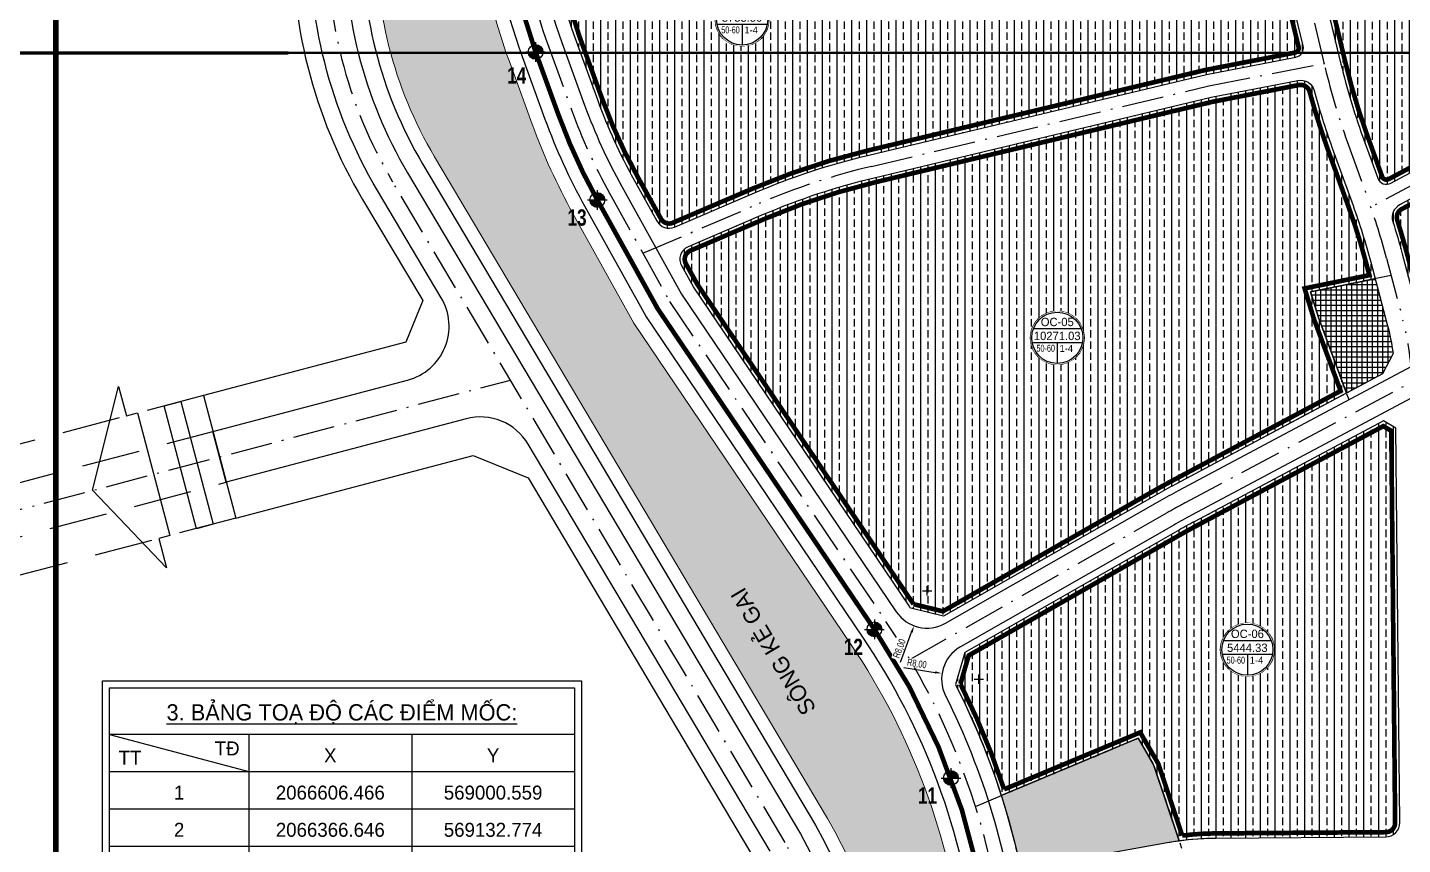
# Model space of a CAD drawing. Header units: metres. Extents: x 566107 to 571261, y 2062953 to 2068466.
# Drawn here: x 567967.8 to 568263.4, y 2066066 to 2066241.6 of the extents above; entities that cross this region are included whole.
import ezdxf
from ezdxf.enums import TextEntityAlignment as Align

# ---------------------------------------------------------------- set-up
doc = ezdxf.new("R2010")
doc.units = ezdxf.units.M
for name, pattern in [('ACAD_ISO10W100', [18.5, 12, -3, 0.5, -3]), ('CENTER', [2, 1.25, -0.25, 0.25, -0.25]), ('DOT', [0.25, 0, -0.25]), ('HIDDEN', [0.375, 0.25, -0.125])]:
    doc.linetypes.add(name, pattern=pattern)
doc.layers.get('0').update_dxf_attribs({"linetype": 'CONTINUOUS'})
doc.layers.get('DEFPOINTS').update_dxf_attribs({"linetype": 'CONTINUOUS'})
for name, color, linetype, lineweight in [('boDnv', 54, 'CONTINUOUS', 25), ('datKeSog', 251, 'CONTINUOUS', 13), ('datMatNc', 150, 'CONTINUOUS', 13), ('kt', 37, 'CONTINUOUS', 25)]:
    doc.layers.add(name, color=color, linetype=linetype, lineweight=lineweight)
for name, color, linetype in [('BoThamCo', 94, 'CONTINUOUS'), ('ChiaLo', 128, 'CENTER'), ('dat cong cong', 240, 'CONTINUOUS'), ('ddc', 32, 'CONTINUOUS'), ('ghi_chu', 7, 'CONTINUOUS'), ('hacth sdd', 8, 'CONTINUOUS'), ('Khung ban ve', 7, 'CONTINUOUS'), ('LogDg', 7, 'CONTINUOUS'), ('LogDg phu', 7, 'CONTINUOUS'), ('QH', 7, 'CONTINUOUS'), ('RANHGIOI', 2, 'HIDDEN'), ('TimDg', 222, 'CONTINUOUS'), ('ViaHeS', 32, 'CONTINUOUS'), ('ViaHeSphu', 32, 'CONTINUOUS')]:
    doc.layers.add(name, color=color, linetype=linetype)
doc.styles.add('ARIALB', font='', dxfattribs={"width": 0.75})
doc.styles.add('avantH', font='', dxfattribs={"height": 10})
doc.styles.add('avh', font='')
doc.styles.add('KTHUOC', font='', dxfattribs={"width": 0.8})
doc.styles.add('rms', font='romans.shx', dxfattribs={"width": 0.7, "bigfont": 'vns.shx'})
doc.styles.get('ARIALB').set_extended_font_data('.VnArialH', bold=True)
doc.styles.get('avantH').set_extended_font_data('.VnAvantH')
doc.styles.get('avh').set_extended_font_data('.VnAvantH')
doc.styles.get('KTHUOC').set_extended_font_data('.VnArial NarrowH')
doc.linetypes.add('ADL', pattern='A,0.125,-0.15,["++",rms,S=0.5,R=0,X=0,Y=-0.2245],-1.35,1.125', length=2.75)
doc.dimstyles.new('tien', dxfattribs={"dimscale": 0, "dimtxt": 1.5, "dimasz": 0.75, "dimexe": 0.45, "dimexo": 0, "dimgap": 0.25, "dimtad": 1, "dimzin": 1, "dimtxsty": 'KTHUOC', "dimblk1": 'ARCHTICK', "dimblk2": 'ARCHTICK', "dimsah": 1, "dimcen": 1, "dimdle": 0.45, "dimclrd": 37, "dimclre": 37, "dimclrt": 7, "dimaunit": 1, "dimadec": 0, "dimazin": 0, "dimtfac": 1, "dimtix": 1, "dimtofl": 0, "dimtmove": 2, "dimatfit": 3, "dimldrblk": 'ARCHTICK', "dimfxl": 0, "dimtolj": 1, "dimtzin": 1, "dimarcsym": 0})

# ---------------------------------------------------------------- blocks, each defined once
blk = doc.blocks.new('moc')
at = {"layer": 'QH', "linetype": 'Continuous'}
h = blk.add_hatch(color=7, dxfattribs=at)
h.paths.add_polyline_path([(0, 0), (0.529, 0, 0.414214), (0, 0.529)])
h.paths.add_polyline_path([(-0.529, 0, 0.414214), (0, -0.529), (0, 0)])
for p, q in [((0, 0.706), (0, -0.706)), ((-0.706, 0), (0.706, 0))]:
    blk.add_line(p, q, dxfattribs=at)
blk.add_circle((0, 0), 0.529, dxfattribs=at)
blk = doc.blocks.new('ghi_Eu-bg toa do')
at = {"color": 32}
blk.add_wipeout([(-103, 205), (0, 205), (0, 0), (-103, 0)], dxfattribs=at).dxf.layer = 'ghi_chu'
at = {"layer": 'ghi_chu', "color": 32, "lineweight": -2}
blk.add_lwpolyline([(0, 205), (0, 0), (-103, 0), (-103, 205)], close=True, dxfattribs=at)
at = {"layer": 'ghi_chu', "lineweight": -2}
blk.add_lwpolyline([(-1.5, 203.5), (-1.5, 1.5), (-101.5, 1.5), (-101.5, 203.5)], close=True, dxfattribs=at)
at = {"layer": 'ghi_chu', "color": 32, "lineweight": -2}
for points in [[(-101.5, 193.5), (-71.5, 185.5)], [(-71.5, 193.5), (-71.5, 17.5)], [(-36.5, 193.5), (-36.5, 17.5)], [(-101.5, 185.5), (-1.5, 185.5)], [(-101.5, 177.5), (-1.5, 177.5)], [(-101.5, 169.5), (-1.5, 169.5)], [(-101.5, 161.5), (-1.5, 161.5)], [(-101.5, 153.5), (-1.5, 153.5)], [(-101.5, 145.5), (-1.5, 145.5)], [(-101.5, 137.5), (-1.5, 137.5)], [(-101.5, 129.5), (-1.5, 129.5)], [(-101.5, 121.5), (-1.5, 121.5)], [(-101.5, 113.5), (-1.5, 113.5)], [(-101.5, 105.5), (-1.5, 105.5)], [(-101.5, 97.5), (-1.5, 97.5)], [(-101.5, 89.5), (-1.5, 89.5)], [(-101.5, 81.5), (-1.5, 81.5)], [(-101.5, 73.5), (-1.5, 73.5)], [(-101.5, 65.5), (-1.5, 65.5)], [(-101.5, 57.5), (-1.5, 57.5)], [(-101.5, 49.5), (-1.5, 49.5)], [(-101.5, 41.5), (-1.5, 41.5)], [(-101.5, 33.5), (-1.5, 33.5)], [(-101.5, 25.5), (-1.5, 25.5)]]:
    blk.add_lwpolyline(points, dxfattribs=at)
at = {"layer": 'ghi_chu', "lineweight": -2}
for points in [[(-1.5, 193.5), (-101.5, 193.5)], [(-101.5, 17.5), (-1.5, 17.5)]]:
    blk.add_lwpolyline(points, dxfattribs=at)
at = {"layer": 'ghi_chu', "lineweight": -2, "style": 'avantH'}
for s, height, p in [('%%U3. b¶ng to¹ ®é c¸c ®iÓm mèc:', 3.5, (-51.5, 196.5)), ('x', 3, (-54, 187.5)), ('y', 3, (-19, 187.5)), ('1', 3, (-86.5, 179.5)), ('2066606.466', 3, (-54, 179.5)), ('569000.559', 3, (-19, 179.5)), ('2', 3, (-86.5, 171.5)), ('2066366.646', 3, (-54, 171.5)), ('569132.774', 3, (-19, 171.5)), ('3', 3, (-86.5, 163.5)), ('2066320.398', 3, (-54, 163.5)), ('569157.481', 3, (-19, 163.5)), ('4', 3, (-86.5, 155.5)), ('2066231.855', 3, (-54, 155.5)), ('568998.799', 3, (-19, 155.5)), ('5', 3, (-86.5, 147.5)), ('2066132.562', 3, (-54, 147.5)), ('568827.906', 3, (-19, 147.5)), ('6', 3, (-86.5, 139.5)), ('2066087.033', 3, (-54, 139.5)), ('568739.529', 3, (-19, 139.5)), ('7', 3, (-86.5, 131.5)), ('2066050.673', 3, (-54, 131.5)), ('568647.001', 3, (-19, 131.5)), ('8', 3, (-86.5, 123.5)), ('2065898.420', 3, (-54, 123.5)), ('568193.006', 3, (-19, 123.5)), ('9', 3, (-86.5, 115.5)), ('2065919.750', 3, (-54, 115.5)), ('568189.564', 3, (-19, 115.5)), ('10', 3, (-86.5, 107.5)), ('2066045.300', 3, (-54, 107.5)), ('568174.777', 3, (-19, 107.5)), ('11', 3, (-86.5, 99.5)), ('2066080.242', 3, (-54, 99.5)), ('568166.354', 3, (-19, 99.5)), ('12', 3, (-86.5, 91.5)), ('2066112.204', 3, (-54, 91.5)), ('568149.911', 3, (-19, 91.5)), ('13', 3, (-86.5, 83.5)), ('2066204.509', 3, (-54, 83.5)), ('568090.337', 3, (-19, 83.5)), ('14', 3, (-86.5, 75.5)), ('2066236.337', 3, (-54, 75.5)), ('568077.060', 3, (-19, 75.5)), ('15', 3, (-86.5, 67.5)), ('2066268.187', 3, (-54, 67.5)), ('568069.893', 3, (-19, 67.5)), ('16', 3, (-86.5, 59.5)), ('2066300.813', 3, (-54, 59.5)), ('568071.016', 3, (-19, 59.5)), ('17', 3, (-86.5, 51.5)), ('2066318.077', 3, (-54, 51.5)), ('568073.843', 3, (-19, 51.5)), ('18', 3, (-86.5, 43.5)), ('2066330.157', 3, (-54, 43.5)), ('568191.058', 3, (-19, 43.5)), ('19', 3, (-86.5, 35.5)), ('2066336.438', 3, (-54, 35.5)), ('568234.037', 3, (-19, 35.5)), ('20', 3, (-86.5, 27.5)), ('2066354.564', 3, (-54, 27.5)), ('568320.264', 3, (-19, 27.5)), ('21', 3, (-86.5, 19.5)), ('2066433.790', 3, (-54, 19.5)), ('568606.738', 3, (-19, 19.5)), ('chØ giíi nghiªn cøu q.h: (1-2-3-4-5-6-7-8-9-10-', 3, (-51.5, 10.5)), ('-11-12-13-14-15-16-17-18-19-20-21-1)', 3, (-51.5, 3.5))]:
    blk.add_text(s, height=height, dxfattribs=at).set_placement(p, align=Align.CENTER)
blk.add_text('tt', height=3, dxfattribs=at).set_placement((-99.5, 187))
blk.add_text('t®', height=3, dxfattribs=at).set_placement((-73.5, 189), align=Align.RIGHT)
blk = doc.blocks.new('sl')
at = {"layer": 'ghi_chu', "color": 158}
blk.add_circle((0, 0), 5.75, dxfattribs=at)
at = {"color": 158, "linetype": 'DOT'}
blk.add_wipeout([(0, 5.75), (0.97, 5.67), (1.86, 5.44), (2.47, 5.19), (3.13, 4.82), (3.79, 4.32), (4.43, 3.67), (4.91, 2.99), (5.2, 2.45), (5.53, 1.57), (5.7, 0.77), (5.75, 0), (5.69, -0.85), (5.5, -1.69), (5.23, -2.38), (4.83, -3.13), (4.38, -3.72), (3.93, -4.2), (2.99, -4.91), (2.42, -5.22), (1.54, -5.54), (0.63, -5.72), (0, -5.75), (-0.86, -5.69), (-1.59, -5.52), (-2.41, -5.22), (-3.14, -4.82), (-3.72, -4.39), (-4.31, -3.8), (-4.85, -3.09), (-5.21, -2.43), (-5.52, -1.6), (-5.69, -0.85), (-5.75, 0), (-5.66, 1.01), (-5.49, 1.72), (-5.12, 2.62), (-4.44, 3.66), (-3.55, 4.52), (-2.72, 5.07), (-1.72, 5.49), (-0.8, 5.69)], dxfattribs=at).dxf.layer = 'ghi_chu'
at = {"layer": 'ghi_chu', "color": 32}
for points in [[(-5.12, 2), (5.12, 2)], [(-5.41, -1), (5.41, -1)], [(0, -1), (0, -5.5)]]:
    blk.add_lwpolyline(points, dxfattribs=at)
at = {"layer": 'ghi_chu'}
blk.add_circle((0, 0), 5.5, dxfattribs=at)
at = {"layer": 'ghi_chu', "style": 'avh'}
for tag, height, p in [('SOLO', 1.25, (0, 2.51)), ('DT', 1.5, (-0.01, -0.49))]:
    blk.add_attdef(tag, text='', height=height, dxfattribs=at).set_placement(p, align=Align.CENTER)
blk.add_attdef('MD', text='', height=1.25, dxfattribs=at).set_placement((-0.5, -3), align=Align.RIGHT)
blk.add_attdef('TC', (0.5, -3.02), '', height=1.25, dxfattribs=at)
blk = doc.blocks.new('*D392')
at = {"layer": 'DEFPOINTS', "color": 0, "transparency": 16777216}
for p in [(568414.78, 2066393.15), (568652.73, 2066033.61), (568528.66, 2065991.97), (568203.78, 2065882.94)]:
    blk.add_point(p, dxfattribs=at)
at = {"layer": 'kt', "color": 37, "lineweight": -2, "transparency": 16777216}
blk.add_line((568528.66, 2065991.97), (568531.08, 2065983.44), dxfattribs=at)
blk.add_arc((568528.66, 2065991.97), 8.42, 296.0714, 8.3277, dxfattribs=at)
at = {"layer": 'kt', "color": 37, "transparency": 16777216}
for points in [[(568536.75, 2065993.13), (568537.23, 2065993.25), (568536.64, 2065994.65)], [(568532.45, 2065984.18), (568532.27, 2065984.65), (568530.96, 2065983.88)]]:
    blk.add_solid(points, dxfattribs=at)
at = {"layer": 'kt', "color": 7, "transparency": 16777216, "insert": (568535.1, 2065988.58), "char_height": 1.5, "attachment_point": 5, "rotation": 62.1996, "style": 'KTHUOC', "bg_fill": 3, "box_fill_scale": 1.1, "bg_fill_color": 256, "bg_fill_true_color": 13158600, "bg_fill_transparency": 0}
blk.add_mtext("\\A1;92°42' ", dxfattribs=at)
at = {"layer": 'DEFPOINTS', "color": 0, "transparency": 16777216}
blk.add_point((568534.79, 2065986.21), dxfattribs=at)
blk = doc.blocks.new('_ArchTick')
at = {"color": 0, "linetype": 'ByBlock', "const_width": 0.15}
blk.add_lwpolyline([(-0.5, -0.5), (0.5, 0.5)], dxfattribs=at)
blk = doc.blocks.new('*D462')
at = {"layer": 'DEFPOINTS', "color": 0, "transparency": 16777216}
for p in [(568164.46, 2066102.73), (568172.36, 2066101.49)]:
    blk.add_point(p, dxfattribs=at)
at = {"layer": 'kt', "color": 37, "lineweight": -2, "transparency": 16777216}
for p, q in [((568156.2, 2066104.01), (568162.97, 2066102.96)), ((568171.36, 2066101.49), (568173.36, 2066101.49)), ((568172.36, 2066100.49), (568172.36, 2066102.49))]:
    blk.add_line(p, q, dxfattribs=at)
at = {"layer": 'kt', "color": 37, "transparency": 16777216}
blk.add_solid([(568163.01, 2066103.2), (568162.93, 2066102.71), (568164.46, 2066102.73)], dxfattribs=at)
at = {"layer": 'kt', "color": 7, "transparency": 16777216, "insert": (568159.02, 2066104.73), "char_height": 1.5, "attachment_point": 5, "rotation": 351.1522, "style": 'KTHUOC', "bg_fill": 3, "box_fill_scale": 1.1, "bg_fill_color": 256, "bg_fill_true_color": 13158600, "bg_fill_transparency": 0}
blk.add_mtext('\\A1;R8,00 ', dxfattribs=at)
blk = doc.blocks.new('*D463')
at = {"layer": 'DEFPOINTS', "color": 0, "transparency": 16777216}
for p in [(568161.22, 2066120.47), (568158.43, 2066112.97)]:
    blk.add_point(p, dxfattribs=at)
at = {"layer": 'kt', "color": 37, "lineweight": -2, "transparency": 16777216}
for p, q in [((568160.22, 2066120.47), (568162.22, 2066120.47)), ((568161.22, 2066119.47), (568161.22, 2066121.47)), ((568155.52, 2066105.14), (568157.91, 2066111.57))]:
    blk.add_line(p, q, dxfattribs=at)
at = {"layer": 'kt', "color": 7, "transparency": 16777216, "insert": (568155.38, 2066108.05), "char_height": 1.5, "attachment_point": 5, "rotation": 69.5814, "style": 'KTHUOC', "bg_fill": 3, "box_fill_scale": 1.1, "bg_fill_color": 256, "bg_fill_true_color": 13158600, "bg_fill_transparency": 0}
blk.add_mtext('\\A1;R8,00 ', dxfattribs=at)
at = {"layer": 'kt', "color": 37, "transparency": 16777216}
blk.add_solid([(568157.67, 2066111.65), (568158.14, 2066111.48), (568158.43, 2066112.97)], dxfattribs=at)
blk = doc.blocks.new('*D464')
at = {"layer": 'DEFPOINTS', "color": 0, "transparency": 16777216}
for p in [(568307.13, 2066184.16), (568652.73, 2066033.61), (568387.53, 2065944.61), (568203.78, 2065882.94)]:
    blk.add_point(p, dxfattribs=at)
at = {"layer": 'kt', "color": 37, "lineweight": -2, "transparency": 16777216}
blk.add_arc((568387.53, 2065944.61), 5.14, 35.3293, 91.7737, dxfattribs=at)
at = {"layer": 'kt', "color": 37, "transparency": 16777216}
for points in [[(568387.41, 2065949.5), (568387.32, 2065949.99), (568385.89, 2065949.48)], [(568391.94, 2065947.69), (568391.5, 2065947.47), (568392.4, 2065946.24)]]:
    blk.add_solid(points, dxfattribs=at)
at = {"layer": 'kt', "color": 7, "transparency": 16777216, "insert": (568390.32, 2065950.23), "char_height": 1.5, "attachment_point": 5, "rotation": 333.5515, "style": 'KTHUOC', "bg_fill": 3, "box_fill_scale": 1.1, "bg_fill_color": 256, "bg_fill_true_color": 13158600, "bg_fill_transparency": 0}
blk.add_mtext("\\A1;90°0' ", dxfattribs=at)
at = {"layer": 'DEFPOINTS', "color": 0, "transparency": 16777216}
blk.add_point((568390.93, 2065948.46), dxfattribs=at)

msp = doc.modelspace()

# ---------------------------------------------------------------- hatches: boundary and pattern name
at = {"layer": 'hacth sdd'}
h = msp.add_hatch(dxfattribs=at)
h.set_pattern_fill('DASH', color=152, scale=0.5, style=0)
edge = h.paths.add_edge_path()
edge.add_line((568183.62, 2065918.921), (568168.818, 2066044.598))
edge.add_arc((568024.813, 2066027.637), 145, 6.71726, 34.05898)
edge.add_line((568144.94, 2066108.844), (568098.19, 2066178))
edge.add_line((568098.19, 2066178), (568085.091, 2066201.597))
edge.add_arc((568202.25, 2066266.634), 134, 200.00841, 209.03546, ccw=False)
edge.add_line((568076.338, 2066220.785), (568071.423, 2066234.284))
edge.add_arc((568197.335, 2066280.133), 134, 170.7022, 200.00841, ccw=False)
edge.add_line((568065.095, 2066301.783), (568070.229, 2066333.138))
edge.add_line((568070.229, 2066333.138), (568075.391, 2066383.854))
edge.add_arc((567886.853, 2066414.424), 191, 350.79009, 357.98008)
edge.add_line((568077.734, 2066407.691), (568080.426, 2066483.999))
edge.add_line((568080.426, 2066483.999), (568080.646, 2066490.814))
edge.add_line((568080.646, 2066490.814), (568076.777, 2066494.781))
edge.add_line((568076.777, 2066494.781), (568057.079, 2066494.636))
edge.add_line((568057.079, 2066494.636), (568051.884, 2066489.606))
edge.add_line((568051.884, 2066489.606), (568042.867, 2066263.069))
edge.add_arc((568132.296, 2066259.51), 89.5, 177.72058, 210.71731)
edge.add_line((568055.353, 2066213.793), (568139.856, 2066071.571))
edge.add_arc((567955.412, 2065970.128), 210.5, 1.24505, 28.81045, ccw=False)
edge.add_line((568165.863, 2065974.702), (568167.588, 2065895.311))
edge.add_line((568167.588, 2065895.311), (568172.343, 2065891.903))
edge.add_line((568172.343, 2065891.903), (568183.438, 2065895.402))
edge.add_line((568183.438, 2065895.402), (568186.59, 2065900.513))
edge.add_line((568186.59, 2065900.513), (568183.62, 2065918.921))
h = msp.add_hatch(dxfattribs=at)
h.set_pattern_fill('BRASS', color=57, scale=0.5, angle=90, style=0)
h.set_pattern_definition([(90, (568239.5493, 2066207.8738), (-3.175, 2e-16), []), (90, (568237.962, 2066207.8738), (-3.175, 2e-16), [1.5875, -0.79375])])
edge = h.paths.add_edge_path()
edge.add_line((568410.778, 2066297.692), (568408.907, 2066301.763))
edge.add_line((568408.907, 2066301.763), (568395.646, 2066296.809))
edge.add_line((568395.646, 2066296.809), (568386.627, 2066323.963))
edge.add_line((568386.627, 2066323.963), (568375.518, 2066321.158))
edge.add_line((568375.518, 2066321.158), (568368.701, 2066319.568))
edge.add_line((568368.701, 2066319.568), (568358.579, 2066318.298))
edge.add_line((568358.579, 2066318.298), (568309.336, 2066293.103))
edge.add_line((568309.336, 2066293.103), (568282.663, 2066285.207))
edge.add_line((568282.663, 2066285.207), (568271.62, 2066283.949))
edge.add_line((568271.62, 2066283.949), (568262.924, 2066280.934))
edge.add_line((568262.924, 2066280.934), (568245.6, 2066277.632))
edge.add_line((568245.6, 2066277.632), (568239.549, 2066278.045))
edge.add_line((568239.549, 2066278.045), (568250.217, 2066233.723))
edge.add_arc((568392.65, 2066268.004), 146.5, 193.53287, 199.85973)
edge.add_line((568254.862, 2066218.235), (568258.129, 2066209.191))
edge.add_arc((568260.01, 2066209.87), 2, 199.85973, 298.11578)
edge.add_line((568260.953, 2066208.106), (568303.339, 2066230.753))
edge.add_arc((568332.792, 2066175.628), 62.5, 105.28852, 118.11578, ccw=False)
edge.add_line((568316.312, 2066235.916), (568331.719, 2066240.128))
edge.add_arc((568333.696, 2066232.893), 7.5, 45.27983, 105.28852, ccw=False)
edge.add_line((568338.973, 2066238.222), (568341.821, 2066235.403))
edge.add_arc((568343.932, 2066237.534), 3, 225.27983, 286.30827)
edge.add_line((568344.774, 2066234.655), (568376.966, 2066244.074))
edge.add_arc((568394.517, 2066184.088), 62.5, 102.14743, 106.30827, ccw=False)
edge.add_line((568381.365, 2066245.189), (568428.468, 2066255.328))
edge.add_line((568428.468, 2066255.328), (568410.778, 2066297.692))
h = msp.add_hatch(dxfattribs=at)
h.set_pattern_fill('BRASS', color=57, scale=0.5, angle=90, style=0)
h.set_pattern_definition([(90, (568078.405, 2066198.4447), (-3.175, 2e-16), []), (90, (568076.8176, 2066198.4447), (-3.175, 2e-16), [1.5875, -0.79375])])
edge = h.paths.add_edge_path()
edge.add_line((568232.229, 2066278.544), (568227.187, 2066278.888))
edge.add_line((568227.187, 2066278.888), (568224.265, 2066278.555))
edge.add_line((568224.265, 2066278.555), (568138.255, 2066248.525))
edge.add_line((568138.255, 2066248.525), (568131.525, 2066258.385))
edge.add_line((568131.525, 2066258.385), (568126.293, 2066270.091))
edge.add_line((568126.293, 2066270.091), (568119.492, 2066277.872))
edge.add_line((568119.492, 2066277.872), (568114.568, 2066284.564))
edge.add_line((568114.568, 2066284.564), (568111.862, 2066288.416))
edge.add_line((568111.862, 2066288.416), (568108.094, 2066295.332))
edge.add_line((568108.094, 2066295.332), (568103.736, 2066304.4))
edge.add_line((568103.736, 2066304.4), (568102.558, 2066306.85))
edge.add_line((568102.558, 2066306.85), (568098.717, 2066308.781))
edge.add_line((568098.717, 2066308.781), (568087.675, 2066315.185))
edge.add_line((568087.675, 2066315.185), (568082.61, 2066314.38))
edge.add_line((568082.61, 2066314.38), (568082.311, 2066314.099))
edge.add_line((568082.311, 2066314.099), (568079.898, 2066299.359))
edge.add_arc((568197.335, 2066280.133), 119, 170.7022, 200.00841)
edge.add_line((568085.517, 2066239.416), (568090.433, 2066225.917))
edge.add_arc((568202.25, 2066266.634), 119, 200.00841, 209.03546)
edge.add_line((568098.206, 2066208.877), (568103.141, 2066199.987))
edge.add_arc((568105.764, 2066201.443), 3, 209.03546, 293.15484)
edge.add_line((568106.944, 2066198.684), (568124.125, 2066206.032))
edge.add_arc((568184.091, 2066065.817), 152.5, 103.41777, 113.15484, ccw=False)
edge.add_line((568148.703, 2066214.154), (568221.281, 2066231.468))
edge.add_line((568221.281, 2066231.468), (568240.512, 2066235.205))
edge.add_arc((568240.131, 2066237.168), 2, 280.99448, 373.53287)
edge.add_line((568242.075, 2066237.636), (568232.229, 2066278.544))
h = msp.add_hatch(dxfattribs=at)
h.set_pattern_fill('BRASS', color=57, scale=0.5, angle=90, style=0)
edge = h.paths.add_edge_path()
edge.add_arc((568348.179, 2066201.25), 3, 275.12894, 378.65984)
edge.add_line((568351.021, 2066202.209), (568342.637, 2066227.035))
edge.add_arc((568339.321, 2066225.915), 3.5, 18.65984, 45.27983)
edge.add_line((568341.784, 2066228.402), (568335.438, 2066234.686))
edge.add_arc((568333.679, 2066232.91), 2.5, 45.27983, 112.66909)
edge.add_line((568332.716, 2066235.217), (568317.63, 2066231.093))
edge.add_arc((568332.792, 2066175.628), 57.5, 105.28852, 118.11578)
edge.add_line((568305.695, 2066226.343), (568262.81, 2066203.429))
edge.add_arc((568264.223, 2066200.783), 3, 118.11578, 197.57265)
edge.add_arc((568115.026, 2066153.533), 153.5, 14.86635, 17.57265, ccw=False)
edge.add_line((568263.388, 2066192.916), (568266.934, 2066179.56))
edge.add_arc((568208.942, 2066164.166), 60, 10.43285, 14.86635, ccw=False)
edge.add_line((568267.95, 2066175.031), (568271.067, 2066173.479))
edge.add_line((568271.067, 2066173.479), (568286.52, 2066181.72))
edge.add_line((568286.52, 2066181.72), (568310.209, 2066189.997))
edge.add_arc((568362.661, 2066039.898), 159, 95.12894, 109.26186, ccw=False)
h = msp.add_hatch(dxfattribs=at)
h.set_pattern_fill('BRASS', color=57, scale=0.5, angle=90, style=0)
edge = h.paths.add_edge_path()
edge.add_line((568251.377, 2066162.981), (568214.558, 2066143.348))
edge.add_arc((568289.369, 2066003.047), 159, 118.06735, 119.71344)
edge.add_line((568210.559, 2066141.141), (568164.775, 2066115.012))
edge.add_line((568164.775, 2066115.012), (568157.714, 2066116.73))
edge.add_arc((568024.813, 2066027.637), 160, 33.83687, 34.05898)
edge.add_line((568157.367, 2066117.245), (568110.986, 2066185.856))
edge.add_line((568110.986, 2066185.856), (568108.509, 2066190.318))
edge.add_arc((568111.131, 2066191.774), 3, 113.15484, 209.03546, ccw=False)
edge.add_line((568109.952, 2066194.533), (568126.091, 2066201.435))
edge.add_arc((568184.091, 2066065.817), 147.5, 103.41777, 113.15484, ccw=False)
edge.add_line((568149.864, 2066209.291), (568222.338, 2066226.58))
edge.add_line((568222.338, 2066226.58), (568240.975, 2066230.201))
edge.add_arc((568241.547, 2066227.256), 3, 15.09203, 100.99448, ccw=False)
edge.add_arc((568392.65, 2066268.004), 153.5, 195.09203, 199.85973)
edge.add_line((568248.279, 2066215.857), (568252.814, 2066203.302))
edge.add_arc((568115.026, 2066153.533), 146.5, 14.86635, 19.85973, ccw=False)
edge.add_line((568256.623, 2066191.12), (568257.565, 2066187.57))
edge.add_line((568257.565, 2066187.57), (568243.676, 2066184.735))
edge.add_line((568243.676, 2066184.735), (568245.354, 2066179.226))
edge.add_line((568245.354, 2066179.226), (568251.377, 2066162.981))
at = {"layer": 'hacth sdd', "linetype": 'ByBlock'}
h = msp.add_hatch(dxfattribs=at)
h.set_pattern_fill('NET', color=1, scale=0.35, style=0)
h.set_pattern_definition([(0, (568243.6757, 2066162.9807), (0, 1.11125), []), (90, (568243.6757, 2066162.9807), (-1.11125, 7e-17), [])])
edge = h.paths.add_edge_path()
edge.add_arc((568208.942, 2066164.166), 53, 7.95428, 14.86635, ccw=False)
edge.add_line((568261.432, 2066171.5), (568259.116, 2066167.107))
edge.add_line((568259.116, 2066167.107), (568251.377, 2066162.981))
edge.add_line((568251.377, 2066162.981), (568245.354, 2066179.226))
edge.add_line((568245.354, 2066179.226), (568243.676, 2066184.735))
edge.add_line((568243.676, 2066184.735), (568257.565, 2066187.57))
edge.add_line((568257.565, 2066187.57), (568260.168, 2066177.764))
at = {"layer": 'hacth sdd'}
h = msp.add_hatch(dxfattribs=at)
h.set_pattern_fill('BRASS', color=57, scale=0.5, angle=90, style=0)
edge = h.paths.add_edge_path()
edge.add_line((568262.03, 2066155.446), (568259.353, 2066157.034))
edge.add_line((568259.353, 2066157.034), (568218.793, 2066135.407))
edge.add_arc((568289.369, 2066003.047), 150, 118.06735, 119.71344)
edge.add_line((568215.02, 2066133.325), (568169.335, 2066107.252))
edge.add_line((568169.335, 2066107.252), (568167.334, 2066100.356))
edge.add_arc((568024.813, 2066027.637), 160, 17.76956, 27.03217, ccw=False)
edge.add_line((568177.18, 2066076.468), (568206.627, 2066088.785))
edge.add_line((568206.627, 2066088.785), (568210.015, 2066082.925))
edge.add_line((568210.015, 2066082.925), (568215.41, 2066066.775))
edge.add_arc((568223.835, 2066004.845), 62.5, 90.40789, 97.74772, ccw=False)
edge.add_line((568223.39, 2066067.344), (568259.883, 2066067.604))
edge.add_arc((568259.862, 2066070.604), 3, 270.40789, 360.5616)
edge.add_line((568262.861, 2066070.633), (568262.03, 2066155.446))
h = msp.add_hatch(dxfattribs=at)
h.set_pattern_fill('CROSS', color=64, scale=0.05, style=0)
h.set_pattern_definition([(0, (568177.18017, 2066061.257), (0.3175, 0.3175), [0.15875, -0.47625]), (90, (568177.25954, 2066061.1776), (-0.3175, 0.3175), [0.15875, -0.47625])])
edge = h.paths.add_edge_path()
edge.add_line((568210.015, 2066082.925), (568206.627, 2066088.785))
edge.add_line((568206.627, 2066088.785), (568177.18, 2066076.468))
edge.add_arc((568024.813, 2066027.637), 160, 12.96604, 17.76956, ccw=False)
edge.add_arc((568183.657, 2066064.21), 3, 192.96611, 192.96858, ccw=False)
edge.add_arc((568183.657, 2066064.21), 3, 192.96609, 280.11817)
edge.add_line((568184.185, 2066061.257), (568212.855, 2066066.373))
edge.add_arc((568223.835, 2066004.845), 62.5, 97.74772, 100.11817, ccw=False)
edge.add_line((568215.41, 2066066.775), (568210.015, 2066082.925))

# ---------------------------------------------------------------- linework, layer by layer
at = {"layer": 'boDnv', "color": 10, "linetype": 'ADL', "ltscale": 0.25, "const_width": 1}
for points in [[(568348.357, 2066199.258, 0.4852014), (568350.073, 2066201.889), (568341.69, 2066226.715, 0.1166768), (568341.08, 2066227.692), (568334.735, 2066233.976, 0.3131001), (568333.049, 2066234.271), (568317.894, 2066230.128, 0.056028), (568306.166, 2066225.461), (568263.281, 2066202.547, 0.3612887), (568262.317, 2066200.179, -0.011809), (568264.355, 2066193.173), (568267.9, 2066179.816, -0.0172923), (568268.841, 2066175.705), (568271.051, 2066174.604), (568286.118, 2066182.638), (568309.879, 2066190.942, -0.0617448)], [(568261.036, 2066154.873), (568259.327, 2066155.887), (568219.263, 2066134.524, 0.0071825), (568215.516, 2066132.456), (568170.182, 2066106.584), (568168.404, 2066100.457, -0.0381264), (568177.796, 2066077.809), (568207.053, 2066090.047), (568210.931, 2066083.338), (568216.097, 2066067.872, -0.0287685), (568223.383, 2066068.344), (568259.876, 2066068.604, 0.4149995), (568261.861, 2066070.623)]]:
    msp.add_lwpolyline(points, format="xyb", close=True, dxfattribs=at)
at = {"layer": 'BoThamCo'}
msp.add_lwpolyline([(568210.015, 2066082.925), (568206.627, 2066088.785), (568177.18, 2066076.468, -0.0209624), (568180.734, 2066063.537, -0.0000108), (568180.734, 2066063.537, 0.399729), (568184.185, 2066061.257), (568212.855, 2066066.373, -0.0103434), (568215.41, 2066066.775)], format="xyb", close=True, dxfattribs=at)
at = {"layer": 'ChiaLo', "ltscale": 5}
for points in [[(568261, 2066188.271), (568243.676, 2066184.735), (568245.354, 2066179.226), (568251.955, 2066161.422)], [(568171.624, 2066074.143), (568206.627, 2066088.785), (568210.015, 2066082.925), (568216.216, 2066064.36)]]:
    msp.add_lwpolyline(points, dxfattribs=at)
at = {"layer": 'dat cong cong'}
msp.add_lwpolyline([(568260.168, 2066177.764, -0.0301687), (568261.432, 2066171.5), (568259.116, 2066167.107), (568251.377, 2066162.981), (568245.354, 2066179.226), (568243.676, 2066184.735), (568257.565, 2066187.57)], format="xyb", close=True, dxfattribs=at)
at = {"layer": 'datKeSog'}
msp.add_lwpolyline([(568051.884, 2066489.606), (568048.761, 2066486.583), (568039.869, 2066263.189, 0.1449785), (568052.774, 2066212.26), (568137.252, 2066070.081, -0.1207993), (568162.863, 2065974.637), (568164.54, 2065897.495), (568167.588, 2065895.311), (568165.863, 2065974.702, 0.1208601), (568139.856, 2066071.571), (568055.353, 2066213.793, -0.1449785), (568042.867, 2066263.069)], format="xyb", close=True, dxfattribs=at)
msp.add_lwpolyline([(568075.391, 2066383.854), (568070.229, 2066333.138), (568065.095, 2066301.783, 0.128574), (568071.423, 2066234.284), (568076.338, 2066220.785, 0.0394083), (568085.091, 2066201.597), (568098.19, 2066178), (568144.94, 2066108.844, -0.11987), (568168.818, 2066044.598), (568183.62, 2065918.921), (568186.59, 2065900.513), (568188.999, 2065904.419), (568186.592, 2065919.336), (568171.798, 2066044.949, 0.11987), (568147.426, 2066110.524), (568100.749, 2066179.572), (568087.714, 2066203.053, -0.0394083), (568079.157, 2066221.811), (568074.241, 2066235.31, -0.128574), (568068.056, 2066301.298), (568073.204, 2066332.743), (568078.366, 2066383.462, 0.0312673)], format="xyb", dxfattribs=at)
at = {"layer": 'datMatNc'}
msp.add_lwpolyline([(568183.62, 2065918.921), (568168.818, 2066044.598, 0.11987), (568144.94, 2066108.844), (568098.19, 2066178), (568085.091, 2066201.597, -0.0394083), (568076.338, 2066220.785), (568071.423, 2066234.284, -0.128574), (568065.095, 2066301.783), (568070.229, 2066333.138), (568075.391, 2066383.854, 0.0313826), (568077.734, 2066407.691), (568080.426, 2066483.999), (568080.646, 2066490.814), (568076.777, 2066494.781), (568057.079, 2066494.636), (568051.884, 2066489.606), (568042.867, 2066263.069, 0.1449785), (568055.353, 2066213.793), (568139.856, 2066071.571, -0.1208601), (568165.863, 2065974.702), (568167.588, 2065895.311), (568172.343, 2065891.903), (568183.438, 2065895.402), (568186.59, 2065900.513)], format="xyb", close=True, dxfattribs=at)
at = {"layer": 'ddc'}
msp.add_lwpolyline([(568348.447, 2066198.262, 0.4852014), (568351.021, 2066202.209), (568342.637, 2066227.035, 0.1166768), (568341.784, 2066228.402), (568335.438, 2066234.686, 0.3028191), (568332.716, 2066235.217), (568317.63, 2066231.093, 0.056028), (568305.695, 2066226.343), (568262.81, 2066203.429, 0.3612887), (568261.363, 2066199.877, -0.011809), (568263.388, 2066192.916), (568266.934, 2066179.56, -0.0193472), (568267.95, 2066175.031), (568271.067, 2066173.479), (568286.52, 2066181.72), (568310.209, 2066189.997, -0.0617448), (568348.447, 2066198.262)], format="xyb", dxfattribs=at)
msp.add_lwpolyline([(568262.03, 2066155.446), (568259.353, 2066157.034), (568218.793, 2066135.407, 0.0071825), (568215.02, 2066133.325), (568169.335, 2066107.252), (568167.334, 2066100.356, -0.0404378), (568177.18, 2066076.468), (568206.627, 2066088.785), (568210.015, 2066082.925), (568215.41, 2066066.775, -0.032037), (568223.39, 2066067.344), (568259.883, 2066067.604, 0.4149995), (568262.861, 2066070.633)], format="xyb", close=True, dxfattribs=at)
at = {"layer": 'Khung ban ve', "const_width": 1.2}
msp.add_lwpolyline([(567973.928, 2066641.109), (569223.928, 2066641.109), (569223.928, 2065831.109), (567973.928, 2065831.109)], close=True, dxfattribs=at)
at = {"layer": 'Khung ban ve', "color": 0, "const_width": 0.75}
msp.add_lwpolyline([(567823.928, 2066236.109), (568023.928, 2066236.109)], dxfattribs=at)
at = {"layer": 'Khung ban ve', "color": 250, "const_width": 0.5}
msp.add_lwpolyline([(569223.928, 2066236.109), (567973.928, 2066236.109)], dxfattribs=at)
at = {"layer": 'LogDg'}
for points in [[(568127.482, 2066064.499), (568075.501, 2066151.985, 0.3349429), (568062.122, 2066157.458), (568010.55, 2066143.843), (568007.678, 2066154.72), (568049.523, 2066165.767, 0.4981915), (568056.777, 2066183.499), (568043.102, 2066206.514, -0.1449785), (568028.628, 2066263.636), (568037.635, 2066489.928, 0.4280878)], [(568045.189, 2066491.114), (568036.122, 2066263.338, 0.1449785), (568049.55, 2066210.345), (568133.996, 2066068.22, -0.1207214), (568159.114, 2065974.555), (568160.777, 2065898.07, 0.4999972), (568176.383, 2065886.886), (568184.083, 2065889.314, 0.3722013), (568192.32, 2065902.67), (568189.564, 2065919.75), (568174.777, 2066045.3, 0.11987), (568149.911, 2066112.204), (568103.308, 2066181.143), (568090.337, 2066204.509, -0.0394083), (568081.976, 2066222.838), (568077.06, 2066236.337, -0.128574), (568071.016, 2066300.813), (568076.179, 2066332.349), (568081.342, 2066383.07, 0.0311548)], [(568190.443, 2066336.125), (568087.118, 2066325.477, 0.3385707), (568080.043, 2066318.811), (568076.937, 2066299.844, 0.128574), (568082.698, 2066238.39), (568087.614, 2066224.891, 0.0394083), (568095.583, 2066207.421), (568108.426, 2066184.285), (568154.595, 2066115.989, 0.3921699), (568165.188, 2066113.521), (568211.302, 2066139.838, -0.0071825), (568215.264, 2066142.024), (568287.124, 2066180.342), (568310.704, 2066188.581, -0.1818206), (568421.555, 2066185.973), (568438.688, 2066179.065, 0.0837549), (568462.572, 2066173.821, 0.5131316), (568468.637, 2066181.453), (568413.347, 2066376.227, 0.4122284), (568401.062, 2066383.135), (568318.665, 2066360.347, -0.0205674), (568278.137, 2066350.914), (568232.919, 2066342.333, -0.0212183), (568190.443, 2066336.125, 0.0212183)], [(568307.511, 2066173.603, 0.4178496), (568298.566, 2066177.984), (568289.54, 2066174.83), (568218.087, 2066136.73, 0.0071825), (568214.276, 2066134.627), (568168.395, 2066108.443, 0.398341), (568165.207, 2066097.914, -0.0869341), (568180.736, 2066046.002), (568195.508, 2065920.579), (568197.503, 2065908.217, 0.4630471), (568213.167, 2065898.752), (568373.279, 2065952.485, 0.4142136), (568378.318, 2065962.614), (568307.511, 2066173.603)]]:
    msp.add_lwpolyline(points, format="xyb", dxfattribs=at)
msp.add_lwpolyline([(568088.348, 2066222.875), (568088.348, 2066222.875)], dxfattribs=at)
at = {"layer": 'LogDg', "ltscale": 0.75}
for points in [[(567996.051, 2066131.712), (567997.711, 2066125.424), (567981.779, 2066142.096), (567987.419, 2066164.4), (567989.079, 2066158.113), (567991.474, 2066158.745), (567998.447, 2066132.344)], [(568000.802, 2066161.179), (568007.757, 2066134.831), (568004.181, 2066133.829), (567997.209, 2066160.23)]]:
    msp.add_lwpolyline(points, close=True, dxfattribs=at)
at = {"layer": 'LogDg phu', "linetype": 'HIDDEN', "ltscale": 50, "elevation": 0}
msp.add_lwpolyline([(568008.259, 2066502.277), (568008.259, 2066502.277, 0.1450851), (567916.163, 2066474.241), (567729.41, 2066350.904, 0.2363349), (567724.044, 2066341.596), (567719.901, 2066271.24), (567716.611, 2066207.608), (567713.397, 2066142.943), (567710.892, 2066092.538, 0.5075175), (567725.94, 2066080.34), (568007.678, 2066154.72)], format="xyb", dxfattribs=at)
at = {"layer": 'LogDg phu', "linetype": 'HIDDEN', "ltscale": 50}
msp.add_lwpolyline([(568121.409, 2065869.548), (567839.882, 2065780.757, -0.3885953), (567809.275, 2065795.007), (567793.971, 2065831.844), (567775.265, 2065876.865), (567764.425, 2065902.956), (567747.282, 2065944.215), (567729.223, 2065987.679), (567710.465, 2066038.558), (567709.961, 2066054.871, -0.3491089), (567718.893, 2066066.844), (568010.55, 2066143.843)], format="xyb", dxfattribs=at)
at = {"layer": 'RANHGIOI', "color": 1, "ltscale": 9, "const_width": 1}
msp.add_lwpolyline([(568982.152, 2066596.774), (568641.488, 2066448.283), (568640.642, 2066447.92, -0.0051374), (568606.738, 2066433.79), (568320.264, 2066354.564, -0.0205674), (568279.256, 2066345.02), (568234.037, 2066336.438, -0.0212183), (568191.058, 2066330.157), (568073.843, 2066318.077), (568071.016, 2066300.813, 0.128574), (568077.06, 2066236.337), (568081.976, 2066222.838, 0.0394083), (568090.337, 2066204.509), (568103.308, 2066181.143), (568149.911, 2066112.204, -0.11987), (568174.777, 2066045.3), (568189.564, 2065919.75), (568193.006, 2065898.42), (568198.209, 2065900.061), (568647.001, 2066050.673, 0.0506838), (568827.906, 2066132.562), (568998.799, 2066231.855)], format="xyb", dxfattribs=at)
at = {"layer": 'TimDg', "linetype": 'ACAD_ISO10W100', "ltscale": 0.75, "elevation": 0}
msp.add_lwpolyline([(568198.58, 2065725.104), (568170.703, 2065808.308, -0.0775633), (568157.666, 2065868.594), (568155.365, 2065974.474, 0.1206413), (568130.739, 2066066.36), (568046.326, 2066208.429, -0.1449785), (568032.375, 2066263.487), (568043.396, 2066540.365), (568056.746, 2066694.89, 0.1449761), (568045.365, 2066750.534), (567960.302, 2066910.122, 0.0564277), (567947.552, 2066928.661), (567882.547, 2067003.502)], format="xyb", dxfattribs=at)
at = {"layer": 'TimDg', "linetype": 'ACAD_ISO10W100', "ltscale": 0.75}
for points in [[(568052.288, 2066834.89), (568102.991, 2066722.451, -0.0661146), (568107.533, 2066707.32), (568108.106, 2066703.76, -0.0635669), (568108.931, 2066678.449), (568106.545, 2066653.24, -0.020896), (568105.411, 2066644.963), (568098.32, 2066605.532), (568092.235, 2066551.305, 0.0198666), (568091.092, 2066535.459), (568089.421, 2066483.695), (568086.729, 2066407.374, -0.0310447), (568084.318, 2066382.68), (568079.155, 2066331.954), (568073.977, 2066300.329, 0.128574), (568079.879, 2066237.363), (568084.795, 2066223.864, 0.0394083), (568092.96, 2066205.965), (568105.867, 2066182.714), (568152.397, 2066113.884, -0.11987), (568177.756, 2066045.651), (568192.536, 2065920.165), (568198.653, 2065882.255)], [(568230.685, 2066348.017), (568234.768, 2066282.954), (568246.814, 2066232.904, 0.0276131), (568251.571, 2066217.046), (568256.105, 2066204.491, -0.0217912), (568260.005, 2066192.018), (568263.551, 2066178.662, -0.0624974), (568265.439, 2066164.72), (568266.384, 2066068.341), (568264.453, 2066022.38), (568263.013, 2065958.568), (568264.059, 2065934.654), (568267.305, 2065904.263)], [(568356.341, 2066194.269), (568345.006, 2066227.835, 0.1166768), (568343.543, 2066230.179), (568337.197, 2066236.463, 0.2925424), (568331.928, 2066237.593), (568316.971, 2066233.505, 0.056028), (568304.517, 2066228.548), (568256.646, 2066202.97)], [(568100.129, 2066193.051), (568125.108, 2066203.734, -0.0425116), (568149.284, 2066211.722), (568221.81, 2066229.024), (568246.589, 2066233.838)], [(568157.556, 2066105.711), (568212.789, 2066137.233, -0.0071825), (568216.676, 2066139.377), (568288.332, 2066177.586), (568311.693, 2066185.749, -0.1818206), (568420.433, 2066183.19), (568437.566, 2066176.283, 0.1343308), (568477.671, 2066171.602)]]:
    msp.add_lwpolyline(points, format="xyb", dxfattribs=at)
msp.add_lwpolyline([(566871.361, 2065848.909), (568071.659, 2066165.793)], dxfattribs=at)
at = {"layer": 'ViaHeS'}
msp.add_lwpolyline([(568057.079, 2066494.636), (568048.761, 2066486.583), (568039.869, 2066263.189, 0.1449785), (568052.774, 2066212.26), (568137.252, 2066070.081, -0.1207993), (568162.863, 2065974.637), (568164.54, 2065897.495), (568172.343, 2065891.903), (568183.438, 2065895.402), (568188.999, 2065904.419), (568186.592, 2065919.336), (568171.798, 2066044.949, 0.11987), (568147.426, 2066110.524), (568100.749, 2066179.572), (568087.714, 2066203.053, -0.0394083), (568079.157, 2066221.811), (568074.241, 2066235.31, -0.128574), (568068.056, 2066301.298), (568073.204, 2066332.743), (568078.366, 2066383.462, 0.0312673), (568080.733, 2066407.586), (568083.424, 2066483.898), (568083.551, 2066487.836), (568076.777, 2066494.781)], format="xyb", close=True, dxfattribs=at)
at = {"layer": 'ViaHeS', "elevation": 0}
msp.add_lwpolyline([(568033.745, 2066486.473), (568024.881, 2066263.785, 0.1449785), (568039.878, 2066204.598), (568052.794, 2066182.861), (568049.145, 2066173.942), (568005.636, 2066162.455), (568012.592, 2066136.108), (568063.62, 2066149.579), (568075.442, 2066144.744), (568124.225, 2066062.64, -0.1204742)], format="xyb", dxfattribs=at)
at = {"layer": 'ViaHeS'}
for points in [[(568225.019, 2066334.81, -0.016742), (568191.058, 2066330.157), (568088.093, 2066319.545), (568082.311, 2066314.099), (568079.898, 2066299.359, 0.128574), (568085.517, 2066239.416), (568090.433, 2066225.917, 0.0394083), (568098.206, 2066208.877), (568103.141, 2066199.987, 0.3844618), (568106.944, 2066198.684), (568124.125, 2066206.032, -0.0425116), (568148.703, 2066214.154), (568221.281, 2066231.468), (568240.512, 2066235.205, 0.42725), (568242.075, 2066237.636), (568231.294, 2066282.431), (568228.162, 2066332.331), (568225.019, 2066334.81)], [(568348.447, 2066198.262, 0.4852014), (568351.021, 2066202.209), (568342.637, 2066227.035, 0.1166768), (568341.784, 2066228.402), (568335.438, 2066234.686, 0.3028191), (568332.716, 2066235.217), (568317.63, 2066231.093, 0.056028), (568305.695, 2066226.343), (568262.81, 2066203.429, 0.3612887), (568261.363, 2066199.877, -0.011809), (568263.388, 2066192.916), (568266.934, 2066179.56, -0.0193472), (568267.95, 2066175.031), (568271.067, 2066173.479), (568286.52, 2066181.72), (568310.209, 2066189.997, -0.0617448), (568348.447, 2066198.262)], [(568108.509, 2066190.318, -0.4446047), (568109.952, 2066194.533), (568126.091, 2066201.435, -0.0425116), (568149.864, 2066209.291), (568222.338, 2066226.58), (568240.975, 2066230.201, -0.3934189), (568244.444, 2066228.037, 0.020806), (568248.279, 2066215.857), (568252.814, 2066203.302, -0.0217912), (568256.623, 2066191.12), (568260.168, 2066177.764, -0.0301687), (568261.432, 2066171.5), (568259.116, 2066167.107), (568214.558, 2066143.348, 0.0071825), (568210.559, 2066141.141), (568164.775, 2066115.012), (568157.714, 2066116.73, 0.0009691), (568157.367, 2066117.245), (568110.986, 2066185.856), (568108.509, 2066190.318)], [(568180.734, 2066063.537, 0.399729), (568184.185, 2066061.257), (568212.855, 2066066.373, -0.0423945), (568223.39, 2066067.344), (568259.883, 2066067.604, 0.4149995), (568262.861, 2066070.633), (568262.03, 2066155.446), (568259.353, 2066157.034), (568218.793, 2066135.407, 0.0071825), (568215.02, 2066133.325), (568169.335, 2066107.252), (568167.334, 2066100.356, -0.061452), (568180.734, 2066063.537)]]:
    msp.add_lwpolyline(points, format="xyb", dxfattribs=at)
at = {"layer": 'ViaHeSphu', "linetype": 'HIDDEN', "ltscale": 50}
msp.add_lwpolyline([(568005.636, 2066162.455), (567726.25, 2066088.696), (567717.078, 2066096.131), (567719.39, 2066142.645), (567722.604, 2066207.304), (567725.892, 2066270.909), (567729.475, 2066331.766), (567738.407, 2066347.258), (567920.572, 2066467.565, -0.1450851), (568008.318, 2066494.277)], format="xyb", dxfattribs=at)
msp.add_lwpolyline([(568012.592, 2066136.108), (567725.543, 2066060.326), (567716.183, 2066047.778)], dxfattribs=at)

# ---------------------------------------------------------------- block references
at = {"layer": 'QH', "xscale": 3, "yscale": 3, "zscale": 3}
for p in [(568077.06, 2066236.337), (568090.337, 2066204.509), (568149.911, 2066112.204), (568166.354, 2066080.242)]:
    msp.add_blockref('moc', p, dxfattribs=at)

# ---------------------------------------------------------------- texts
at = {"layer": 'ghi_chu', "style": 'avantH'}
msp.add_text('s«ng kÎ gai', height=3.5, rotation=120.71731, dxfattribs=at).set_placement((568137.504, 2066095.138))
at = {"layer": 'QH', "style": 'ARIALB', "width": 0.75}
for s, p in [('14', (568070.973, 2066229.538, -2.251)), ('13', (568083.946, 2066198.986, -2.251)), ('12', (568143.347, 2066106.681, -2.251)), ('11', (568159.284, 2066074.719, -2.251))]:
    msp.add_text(s, height=3.5, dxfattribs=at).set_placement(p)

# ---------------------------------------------------------------- next in the draw order: block references
at = {"layer": 'ghi_chu'}
ref = msp.add_blockref('sl', (568121.464, 2066243.317), dxfattribs=at)
ref.add_attrib('DT', '8733.50', dxfattribs={"height": 1.8, "style": 'avh'}).set_placement((568121.45, 2066242.823), align=Align.CENTER)
ref.add_attrib('MD', '50-60', dxfattribs={"height": 1.5, "style": 'avh', "width": 0.75}).set_placement((568120.963, 2066240.32), align=Align.RIGHT)
ref.add_attrib('TC', '1-4', (568121.964, 2066240.297), dxfattribs={"height": 1.5, "style": 'avh'})
ref.add_attrib('SOLO', 'oc-04', dxfattribs={"height": 1.8, "style": 'avh'}).set_placement((568121.464, 2066245.823), align=Align.CENTER)
ref = msp.add_blockref('sl', (568230.102, 2066107.833), dxfattribs=at)
ref.add_attrib('DT', '5444.33', dxfattribs={"height": 1.8, "style": 'avh'}).set_placement((568230.087, 2066107.339), align=Align.CENTER)
ref.add_attrib('MD', '50-60', dxfattribs={"height": 1.5, "style": 'avh', "width": 0.75}).set_placement((568229.6, 2066104.837), align=Align.RIGHT)
ref.add_attrib('TC', '1-4', (568230.602, 2066104.813), dxfattribs={"height": 1.5, "style": 'avh'})
ref.add_attrib('SOLO', 'oc-06', dxfattribs={"height": 1.8, "style": 'avh'}).set_placement((568230.102, 2066110.339), align=Align.CENTER)
msp.add_blockref('ghi_Eu-bg toa do', (568086.928, 2065896.109), dxfattribs=at)

# ---------------------------------------------------------------- next in the draw order: dimensions: what is measured, and where the dimension line sits
at = {"layer": 'kt'}
dim = msp.add_radius_dim(center=(568172.36, 2066101.495), mpoint=(568164.456, 2066102.725), dimstyle='tien', override={"dimscale": 1, "dimasz": 1.5, "dimpost": ' ', "dimadec": 2, "dimazin": 1}, dxfattribs=at)
dim.commit()
dim.dimension.update_dxf_attribs({"geometry": '*D462', "text_midpoint": (568159.02, 2066104.728)})

# ---------------------------------------------------------------- next in the draw order: linework, layer by layer
at = {"layer": 'ddc'}
msp.add_lwpolyline([(568251.377, 2066162.981), (568214.558, 2066143.348, 0.0071825), (568210.559, 2066141.141), (568164.775, 2066115.012), (568157.714, 2066116.73, 0.0009691), (568157.367, 2066117.245), (568110.986, 2066185.856), (568108.509, 2066190.318, -0.4446047), (568109.952, 2066194.533), (568126.091, 2066201.435, -0.0425116), (568149.864, 2066209.291), (568222.338, 2066226.58), (568240.975, 2066230.201, -0.3934189), (568244.444, 2066228.037, 0.020806), (568248.279, 2066215.857), (568252.814, 2066203.302, -0.0217912), (568256.623, 2066191.12), (568257.565, 2066187.57), (568243.676, 2066184.735), (568245.354, 2066179.226)], format="xyb", close=True, dxfattribs=at)

# ---------------------------------------------------------------- next in the draw order: block references
at = {"layer": 'ghi_chu'}
ref = msp.add_blockref('sl', (568189.224, 2066174.878), dxfattribs=at)
ref.add_attrib('DT', '10271.03', dxfattribs={"height": 1.8, "style": 'avh'}).set_placement((568189.209, 2066174.384), align=Align.CENTER)
ref.add_attrib('MD', '50-60', dxfattribs={"height": 1.5, "style": 'avh', "width": 0.75}).set_placement((568188.723, 2066171.881), align=Align.RIGHT)
ref.add_attrib('TC', '1-4', (568189.724, 2066171.858), dxfattribs={"height": 1.5, "style": 'avh'})
ref.add_attrib('SOLO', 'oc-05', dxfattribs={"height": 1.8, "style": 'avh'}).set_placement((568189.224, 2066177.384), align=Align.CENTER)

# ---------------------------------------------------------------- next in the draw order: linework, layer by layer
at = {"layer": 'boDnv', "color": 10, "linetype": 'ADL', "ltscale": 0.25, "const_width": 1}
msp.add_lwpolyline([(568250.136, 2066163.452), (568214.088, 2066144.23, 0.0071825), (568210.063, 2066142.01), (568164.625, 2066116.078), (568158.327, 2066117.61, 0.0003646), (568158.196, 2066117.805), (568111.839, 2066186.38), (568109.383, 2066190.804, -0.4446047), (568110.345, 2066193.613), (568126.485, 2066200.516, -0.0425116), (568150.096, 2066208.318), (568222.55, 2066225.603), (568241.166, 2066229.219, -0.3934189), (568243.478, 2066227.777, 0.020806), (568247.338, 2066215.518), (568251.873, 2066202.962, -0.0217912), (568255.656, 2066190.864), (568256.327, 2066188.338), (568242.399, 2066185.496), (568244.406, 2066178.906)], format="xyb", close=True, dxfattribs=at)

# ---------------------------------------------------------------- next in the draw order: dimensions: what is measured, and where the dimension line sits
at = {"layer": 'kt'}
dim = msp.add_angular_dim_2l(base=(568534.793, 2065986.205), line1=((568652.728, 2066033.609), (568203.78, 2065882.944)), line2=((568414.779, 2066393.153), (568528.662, 2065991.973)), dimstyle='tien', override={"dimscale": 1, "dimasz": 1.5, "dimpost": ' ', "dimadec": 2, "dimazin": 1}, dxfattribs=at)
dim.commit()
dim.dimension.update_dxf_attribs({"geometry": '*D392', "text_midpoint": (568535.097, 2065988.58)})
dim = msp.add_radius_dim(center=(568161.223, 2066120.469), mpoint=(568158.432, 2066112.972), dimstyle='tien', override={"dimscale": 1, "dimasz": 1.5, "dimpost": ' ', "dimadec": 2, "dimazin": 1}, dxfattribs=at)
dim.commit()
dim.dimension.update_dxf_attribs({"geometry": '*D463', "text_midpoint": (568155.38, 2066108.049)})

# ---------------------------------------------------------------- next in the draw order: linework, layer by layer
at = {"layer": 'boDnv', "color": 10, "linetype": 'ADL', "ltscale": 0.25, "const_width": 1}
for points in [[(568080.885, 2066299.198, 0.128574), (568086.457, 2066239.758), (568091.372, 2066226.259, 0.0394083), (568099.08, 2066209.362), (568104.016, 2066200.472, 0.3844618), (568106.551, 2066199.604), (568123.732, 2066206.952, -0.0425116), (568148.471, 2066215.127), (568221.07, 2066232.446), (568240.321, 2066236.186, 0.42725), (568241.103, 2066237.402), (568231.429, 2066277.596)], [(568271.843, 2066282.968), (568263.183, 2066279.965), (568245.661, 2066276.626), (568240.84, 2066276.954), (568251.189, 2066233.957, 0.0276131), (568255.803, 2066218.575), (568259.07, 2066209.53, 0.4570762), (568260.482, 2066208.988), (568302.867, 2066231.635, -0.056028)]]:
    msp.add_lwpolyline(points, format="xyb", dxfattribs=at)
at = {"layer": 'ddc'}
for points in [[(568079.898, 2066299.359, 0.128574), (568085.517, 2066239.416), (568090.433, 2066225.917, 0.0394083), (568098.206, 2066208.877), (568103.141, 2066199.987, 0.3844618), (568106.944, 2066198.684), (568124.125, 2066206.032, -0.0425116), (568148.703, 2066214.154), (568221.281, 2066231.468), (568240.512, 2066235.205, 0.42725), (568242.075, 2066237.636), (568232.229, 2066278.544)], [(568271.62, 2066283.949), (568262.924, 2066280.934), (568245.6, 2066277.632), (568239.549, 2066278.045), (568250.217, 2066233.723, 0.0276131), (568254.862, 2066218.235), (568258.129, 2066209.191, 0.4570762), (568260.953, 2066208.106), (568303.339, 2066230.753, -0.056028)]]:
    msp.add_lwpolyline(points, format="xyb", dxfattribs=at)
at = {"layer": 'ViaHeS'}
msp.add_lwpolyline([(568331.719, 2066240.128, -0.2679898), (568338.973, 2066238.222), (568341.821, 2066235.403, 0.2727646), (568344.774, 2066234.655), (568376.966, 2066244.074, -0.0181571), (568381.365, 2066245.189), (568437.554, 2066257.284, 0.4332579), (568439.809, 2066261.036), (568407.855, 2066373.601), (568401.671, 2066377.078), (568320.264, 2066354.564, -0.0205674), (568279.256, 2066345.02), (568237.855, 2066337.163), (568235.096, 2066333.609), (568238.242, 2066283.477), (568250.217, 2066233.723, 0.0276131), (568254.862, 2066218.235), (568258.129, 2066209.191, 0.4570762), (568260.953, 2066208.106), (568303.339, 2066230.753, -0.056028), (568316.312, 2066235.916), (568331.719, 2066240.128)], format="xyb", dxfattribs=at)

# ---------------------------------------------------------------- next in the draw order: dimensions: what is measured, and where the dimension line sits
at = {"layer": 'kt'}
dim = msp.add_angular_dim_2l(base=(568390.928, 2065948.461), line1=((568652.728, 2066033.609), (568203.78, 2065882.944)), line2=((568307.134, 2066184.156), (568387.525, 2065944.608)), dimstyle='tien', override={"dimscale": 1, "dimasz": 1.5, "dimpost": ' ', "dimadec": 2, "dimazin": 1}, dxfattribs=at)
dim.commit()
dim.dimension.update_dxf_attribs({"geometry": '*D464', "text_midpoint": (568390.324, 2065950.234)})

doc.saveas('drawing.dxf')
